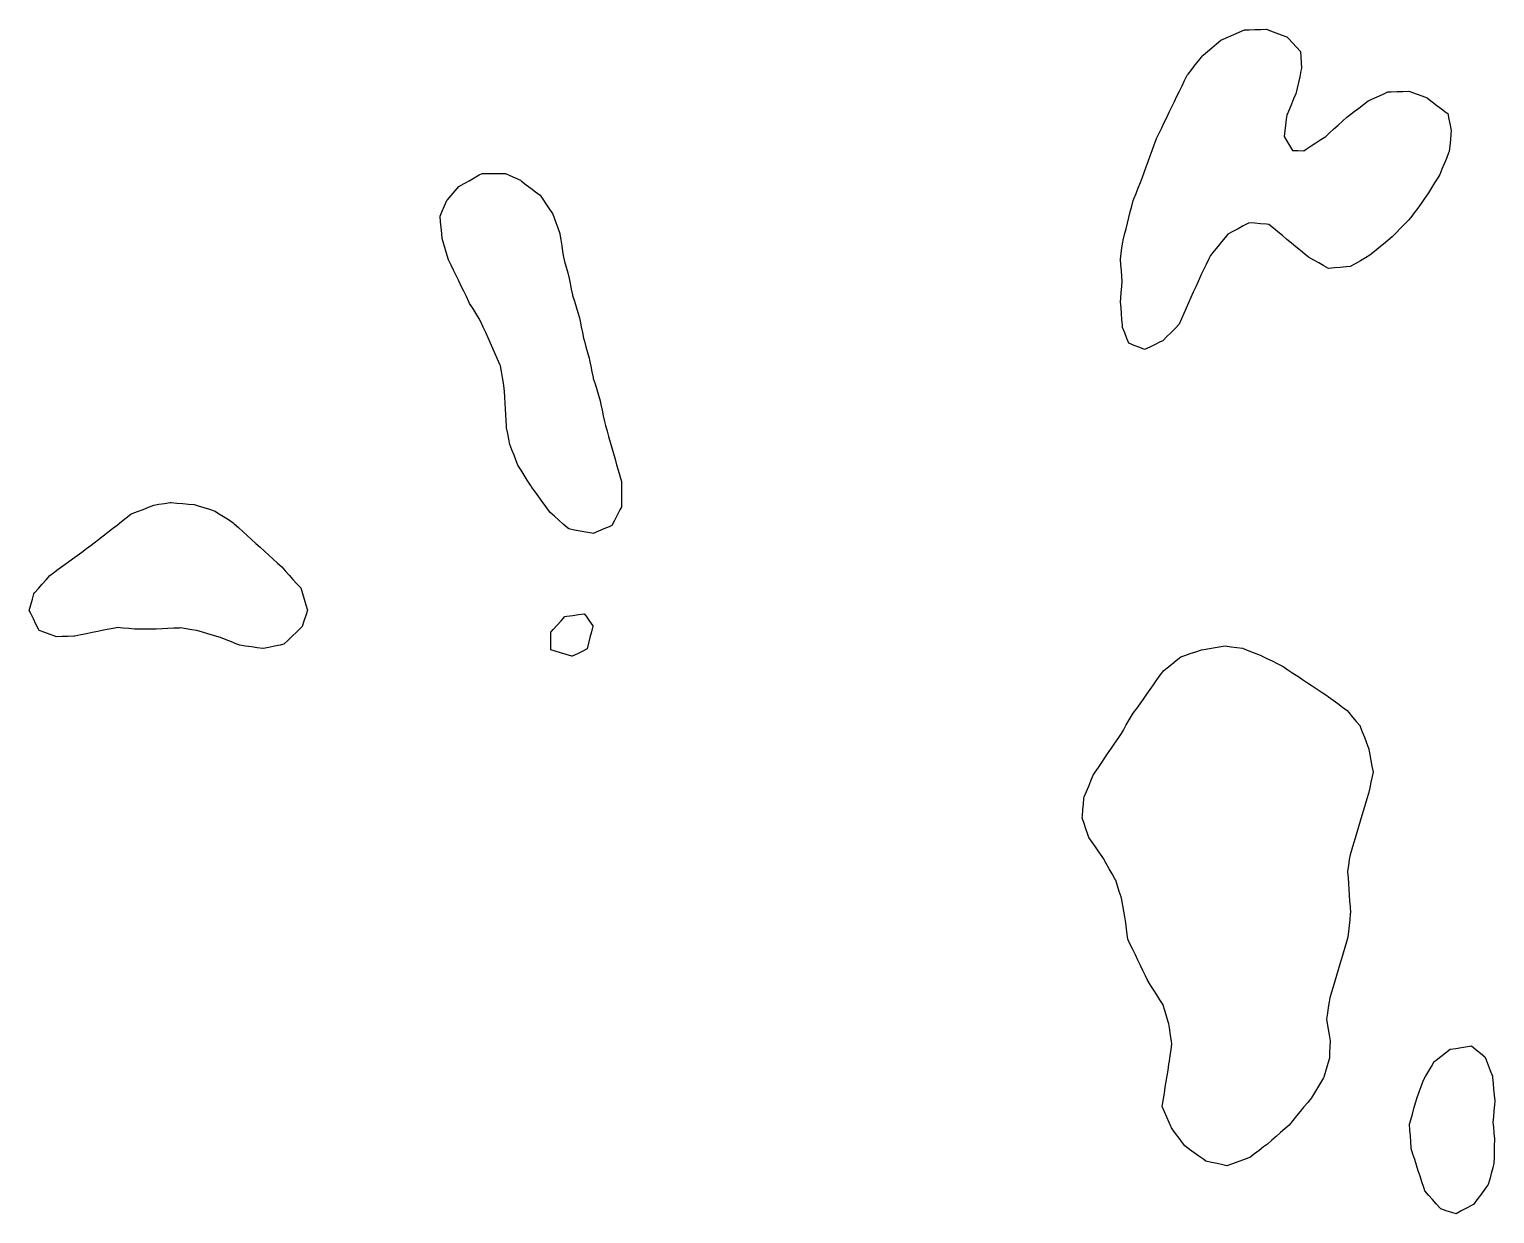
# Model space of a CAD drawing. Header units: millimetres. Extents: x 257 to 2289, y 96 to 1983.
# Drawn here: x 1064.9 to 1316, y 1342.5 to 1545.5 of the extents above; entities that cross this region are included whole.
import ezdxf

# ---------------------------------------------------------------- set-up
doc = ezdxf.new("R2010")
doc.units = ezdxf.units.MM
for name, color, linetype in [('ALL_HOLES', 1, 'Continuous'), ('OUTLINE_ISLAND_01_HOLE_65', 1, 'Continuous'), ('OUTLINE_ISLAND_01_HOLE_70', 1, 'Continuous'), ('OUTLINE_ISLAND_01_HOLE_72', 1, 'Continuous'), ('OUTLINE_ISLAND_01_HOLE_73', 1, 'Continuous'), ('OUTLINE_ISLAND_01_HOLE_80', 1, 'Continuous'), ('OUTLINE_ISLAND_01_HOLE_90', 1, 'Continuous')]:
    doc.layers.add(name, color=color, linetype=linetype)

msp = doc.modelspace()

# ---------------------------------------------------------------- linework, layer by layer
at = {"layer": 'ALL_HOLES'}
for points in [[(1307.9701, 1531.0321), (1308.1662, 1530.0515), (1308.3623, 1529.0709), (1308.5584, 1528.0904), (1308.5023, 1527.519), (1308.4046, 1526.5238), (1308.3069, 1525.5286), (1308.2092, 1524.5334), (1308.1054, 1524.2812), (1307.7246, 1523.3566), (1307.3438, 1522.4319), (1306.963, 1521.5073), (1306.5822, 1520.5826), (1306.2337, 1520.0045), (1305.7174, 1519.148), (1305.2011, 1518.2916), (1304.6848, 1517.4352), (1304.5648, 1517.2682), (1303.9812, 1516.4561), (1303.3976, 1515.6441), (1302.814, 1514.8321), (1302.2304, 1514.02), (1301.6468, 1513.208), (1301.2211, 1512.7707), (1300.5236, 1512.0541), (1299.8261, 1511.3375), (1299.1286, 1510.6209), (1298.4311, 1509.9044), (1297.6997, 1509.2989), (1296.9294, 1508.6611), (1296.1592, 1508.0234), (1295.3889, 1507.3857), (1294.6186, 1506.748), (1293.8494, 1506.3037), (1292.9834, 1505.8036), (1292.1174, 1505.3034), (1291.2515, 1504.8033), (1290.5383, 1504.7447), (1289.5416, 1504.6628), (1288.545, 1504.5808), (1287.5484, 1504.4989), (1286.737, 1504.9522), (1285.8639, 1505.4399), (1284.9909, 1505.9276), (1284.1179, 1506.4153), (1283.495, 1506.9305), (1282.7244, 1507.5678), (1281.9537, 1508.2051), (1281.1831, 1508.8424), (1280.4125, 1509.4796), (1279.6419, 1510.1169), (1278.8712, 1510.7542), (1278.1006, 1511.3915), (1277.33, 1512.0288), (1276.8947, 1512.0651), (1275.8981, 1512.1484), (1274.9016, 1512.2316), (1273.9051, 1512.3148), (1273.7955, 1512.2555), (1272.9163, 1511.7791), (1272.0371, 1511.3027), (1271.1578, 1510.8263), (1270.2786, 1510.35), (1269.8409, 1509.8119), (1269.2098, 1509.0361), (1268.5787, 1508.2604), (1267.9477, 1507.4847), (1267.3166, 1506.7089), (1266.9876, 1506.0439), (1266.5441, 1505.1476), (1266.1006, 1504.2514), (1265.6571, 1503.3551), (1265.5732, 1503.1643), (1265.1706, 1502.2489), (1264.768, 1501.3335), (1264.3654, 1500.4182), (1263.9628, 1499.5028), (1263.5602, 1498.5874), (1263.1576, 1497.6721), (1262.755, 1496.7567), (1262.3524, 1495.8413), (1261.9498, 1494.9259), (1261.2485, 1494.2238), (1260.5418, 1493.5162), (1259.8351, 1492.8087), (1259.1284, 1492.1012), (1258.7029, 1491.8969), (1257.8013, 1491.4643), (1256.8998, 1491.0316), (1255.9982, 1490.5989), (1255.1725, 1490.9335), (1254.2457, 1491.309), (1253.3188, 1491.6845), (1252.9926, 1492.5074), (1252.6241, 1493.437), (1252.2556, 1494.3666), (1252.2226, 1494.7711), (1252.1415, 1495.7678), (1252.0603, 1496.7645), (1251.9792, 1497.7612), (1251.898, 1498.7579), (1251.9482, 1499.3945), (1252.0268, 1500.3914), (1252.1054, 1501.3883), (1252.1841, 1502.3852), (1252.1227, 1503.1214), (1252.0398, 1504.118), (1251.9568, 1505.1146), (1251.8738, 1506.1111), (1252.0029, 1507.0403), (1252.1406, 1508.0308), (1252.2782, 1509.0212), (1252.3548, 1509.3263), (1252.5984, 1510.2962), (1252.8419, 1511.2661), (1253.0855, 1512.236), (1253.329, 1513.2059), (1253.5726, 1514.1758), (1253.8161, 1515.1456), (1254.0596, 1516.1155), (1254.1866, 1516.4318), (1254.559, 1517.3598), (1254.9315, 1518.2879), (1255.304, 1519.2159), (1255.6764, 1520.144), (1255.9633, 1520.9453), (1256.3003, 1521.8868), (1256.6374, 1522.8283), (1256.9744, 1523.7698), (1257.3115, 1524.7112), (1257.6485, 1525.6527), (1257.9856, 1526.5942), (1258.0775, 1526.7843), (1258.513, 1527.6845), (1258.9485, 1528.5847), (1259.3839, 1529.4849), (1259.8194, 1530.3851), (1260.2549, 1531.2853), (1260.6904, 1532.1855), (1261.1258, 1533.0857), (1261.5613, 1533.9859), (1261.9968, 1534.8861), (1262.4323, 1535.7863), (1262.8677, 1536.6865), (1263.3032, 1537.5867), (1263.4629, 1537.7891), (1264.0825, 1538.5741), (1264.702, 1539.359), (1265.3216, 1540.144), (1265.9411, 1540.929), (1266.0378, 1541.0114), (1266.799, 1541.6599), (1267.5602, 1542.3084), (1268.3213, 1542.957), (1269.0825, 1543.6055), (1269.4899, 1543.7835), (1270.4063, 1544.1837), (1271.3227, 1544.5839), (1272.2391, 1544.9842), (1273.1555, 1545.3844), (1273.9229, 1545.4019), (1274.9226, 1545.4247), (1275.9223, 1545.4476), (1276.9221, 1545.4704), (1277.5681, 1545.2277), (1278.5042, 1544.876), (1279.4403, 1544.5243), (1280.3764, 1544.1726), (1280.658, 1543.8723), (1281.342, 1543.1427), (1282.0259, 1542.4131), (1282.7098, 1541.6836), (1282.7712, 1540.7807), (1282.839, 1539.783), (1282.9068, 1538.7853), (1282.8056, 1538.3281), (1282.5897, 1537.3517), (1282.3737, 1536.3753), (1282.1578, 1535.3989), (1281.9418, 1534.4225), (1281.557, 1533.5339), (1281.1596, 1532.6163), (1280.7622, 1531.6987), (1280.3648, 1530.781), (1280.2835, 1530.0611), (1280.1714, 1529.0674), (1280.0593, 1528.0737), (1279.9472, 1527.08), (1280.3387, 1526.4387), (1280.8598, 1525.5852), (1281.3809, 1524.7317), (1282.2839, 1524.7007), (1283.2833, 1524.6665), (1283.7031, 1524.9387), (1284.5421, 1525.4828), (1285.3812, 1526.0269), (1286.2202, 1526.571), (1287.0592, 1527.1152), (1287.7266, 1527.7208), (1288.4671, 1528.3929), (1289.2076, 1529.0649), (1289.9481, 1529.7369), (1290.6887, 1530.409), (1291.1414, 1530.7593), (1291.9322, 1531.3714), (1292.7231, 1531.9834), (1293.5139, 1532.5954), (1294.3048, 1533.2074), (1294.954, 1533.4993), (1295.8661, 1533.9093), (1296.7782, 1534.3193), (1297.6903, 1534.7293), (1298.2845, 1534.7526), (1299.2837, 1534.7919), (1300.283, 1534.8311), (1301.2822, 1534.8703), (1301.6182, 1534.7454), (1302.5556, 1534.3971), (1303.493, 1534.0488), (1304.4304, 1533.7005), (1304.5029, 1533.6458), (1305.3014, 1533.0439), (1306.0999, 1532.4419), (1306.8985, 1531.8399), (1307.697, 1531.238)], [(1142.5212, 1520.7861), (1143.5212, 1520.7861), (1144.5212, 1520.7861), (1145.5212, 1520.7861), (1146.5212, 1520.7861), (1147.2462, 1520.4461), (1148.1515, 1520.0214), (1149.0569, 1519.5967), (1149.2494, 1519.4514), (1150.0475, 1518.8489), (1150.8457, 1518.2465), (1151.6438, 1517.644), (1152.442, 1517.0416), (1152.8902, 1516.3755), (1153.4486, 1515.5459), (1154.0069, 1514.7163), (1154.5653, 1513.8867), (1154.7785, 1513.3149), (1155.128, 1512.3779), (1155.4774, 1511.441), (1155.8268, 1510.504), (1155.8475, 1510.3635), (1155.9927, 1509.3741), (1156.1379, 1508.3847), (1156.2831, 1507.3953), (1156.4283, 1506.4059), (1156.6325, 1505.6692), (1156.8995, 1504.7056), (1157.1666, 1503.7419), (1157.4336, 1502.7782), (1157.5976, 1501.9316), (1157.7876, 1500.9498), (1157.9777, 1499.968), (1158.0171, 1499.8395), (1158.3099, 1498.8833), (1158.6027, 1497.9272), (1158.8955, 1496.971), (1159.1883, 1496.0148), (1159.2989, 1495.4693), (1159.4978, 1494.4893), (1159.6966, 1493.5093), (1159.8954, 1492.5292), (1160.0351, 1492.0234), (1160.3011, 1491.0595), (1160.5672, 1490.0956), (1160.8333, 1489.1316), (1160.9094, 1488.7569), (1161.1081, 1487.7768), (1161.3069, 1486.7968), (1161.5057, 1485.8168), (1161.5576, 1485.649), (1161.8528, 1484.6935), (1162.1481, 1483.7381), (1162.4433, 1482.7827), (1162.7385, 1481.8273), (1162.8643, 1481.2017), (1163.0614, 1480.2213), (1163.2585, 1479.2409), (1163.4556, 1478.2605), (1163.643, 1477.5991), (1163.9156, 1476.637), (1164.1882, 1475.6749), (1164.4608, 1474.7128), (1164.7334, 1473.7506), (1165.006, 1472.7885), (1165.2786, 1471.8264), (1165.5512, 1470.8643), (1165.8238, 1469.9021), (1166.0964, 1468.94), (1166.3691, 1467.9779), (1166.3693, 1467.6075), (1166.3701, 1466.6075), (1166.3709, 1465.6075), (1166.3717, 1464.6075), (1166.3724, 1463.6075), (1166.1157, 1463.1036), (1165.6618, 1462.2126), (1165.2078, 1461.3216), (1164.7539, 1460.4306), (1164.2956, 1460.2408), (1163.3716, 1459.8582), (1162.4477, 1459.4757), (1161.5238, 1459.0931), (1161.2789, 1459.1375), (1160.295, 1459.3162), (1159.3111, 1459.4948), (1158.3272, 1459.6735), (1157.3433, 1459.8521), (1157.1373, 1460.0352), (1156.3899, 1460.6996), (1155.6424, 1461.3639), (1154.895, 1462.0282), (1154.1476, 1462.6926), (1153.9849, 1462.9167), (1153.3976, 1463.726), (1152.8102, 1464.5354), (1152.2229, 1465.3447), (1151.6356, 1466.1541), (1151.0482, 1466.9634), (1150.7844, 1467.3822), (1150.2512, 1468.2283), (1149.7181, 1469.0743), (1149.185, 1469.9203), (1148.6519, 1470.7664), (1148.3457, 1471.5515), (1147.9824, 1472.4831), (1147.6191, 1473.4148), (1147.2557, 1474.3464), (1147.0809, 1475.2432), (1146.8896, 1476.2247), (1146.6982, 1477.2062), (1146.6836, 1477.4438), (1146.6219, 1478.4419), (1146.5603, 1479.44), (1146.4987, 1480.4381), (1146.4371, 1481.4362), (1146.3755, 1482.4343), (1146.3138, 1483.4324), (1146.2522, 1484.4305), (1146.1808, 1484.845), (1146.011, 1485.8305), (1145.8411, 1486.816), (1145.6713, 1487.8014), (1145.5674, 1488.0336), (1145.1589, 1488.9464), (1144.7504, 1489.8592), (1144.3419, 1490.7719), (1143.9334, 1491.6847), (1143.5249, 1492.5974), (1143.1164, 1493.5102), (1142.7079, 1494.423), (1142.2994, 1495.3357), (1141.9254, 1495.9515), (1141.4062, 1496.8062), (1140.887, 1497.6609), (1140.3678, 1498.5155), (1140.2388, 1498.7807), (1139.8013, 1499.6799), (1139.3638, 1500.5791), (1138.9263, 1501.4783), (1138.4888, 1502.3775), (1138.0513, 1503.2768), (1137.6138, 1504.176), (1137.1763, 1505.0752), (1136.7388, 1505.9744), (1136.5173, 1506.7217), (1136.2332, 1507.6804), (1135.949, 1508.6392), (1135.6648, 1509.598), (1135.5826, 1510.4876), (1135.4907, 1511.4834), (1135.3987, 1512.4792), (1135.3067, 1513.4749), (1135.6709, 1514.3101), (1136.0707, 1515.2267), (1136.4704, 1516.1434), (1136.568, 1516.2569), (1137.2199, 1517.0152), (1137.8717, 1517.7736), (1138.5236, 1518.5319), (1138.5417, 1518.5422), (1139.4128, 1519.0333), (1140.2839, 1519.5245), (1141.1549, 1520.0157), (1142.026, 1520.5069)], [(1064.9198, 1445.8722), (1065.1829, 1446.837), (1065.446, 1447.8017), (1065.7092, 1448.7665), (1065.821, 1448.8943), (1066.4796, 1449.6468), (1067.1381, 1450.3993), (1067.7967, 1451.1518), (1068.4553, 1451.9043), (1069.067, 1452.3509), (1069.8746, 1452.9405), (1070.6823, 1453.5302), (1071.49, 1454.1198), (1072.2976, 1454.7095), (1073.1053, 1455.2991), (1073.9129, 1455.8888), (1074.7206, 1456.4784), (1075.5283, 1457.0681), (1076.0138, 1457.4485), (1076.8011, 1458.0652), (1077.5883, 1458.6818), (1078.3755, 1459.2985), (1079.1627, 1459.9152), (1079.9499, 1460.5319), (1080.7371, 1461.1486), (1081.5243, 1461.7652), (1082.3116, 1462.3819), (1082.5553, 1462.4787), (1083.4847, 1462.8476), (1084.4141, 1463.2166), (1085.3436, 1463.5855), (1086.273, 1463.9545), (1087.1055, 1464.0819), (1088.094, 1464.2331), (1089.0825, 1464.3843), (1089.2074, 1464.3738), (1090.2038, 1464.2895), (1091.2003, 1464.2052), (1092.1967, 1464.1209), (1093.1932, 1464.0366), (1093.8777, 1463.8209), (1094.8315, 1463.5205), (1095.7853, 1463.2201), (1096.7391, 1462.9196), (1097.3488, 1462.5281), (1098.1902, 1461.9876), (1099.0316, 1461.4472), (1099.873, 1460.9068), (1100.0357, 1460.7584), (1100.7746, 1460.0846), (1101.5135, 1459.4108), (1102.2525, 1458.737), (1102.9914, 1458.0632), (1103.7303, 1457.3894), (1104.4692, 1456.7156), (1105.2081, 1456.0418), (1105.947, 1455.368), (1106.6859, 1454.6942), (1107.4248, 1454.0204), (1108.1637, 1453.3466), (1108.7528, 1452.6987), (1109.4255, 1451.9588), (1110.0983, 1451.2189), (1110.771, 1450.479), (1111.4437, 1449.7391), (1111.7339, 1448.7874), (1112.0256, 1447.8308), (1112.3173, 1446.8743), (1112.6089, 1445.9178), (1112.3014, 1445.0165), (1111.9784, 1444.0701), (1111.6555, 1443.1237), (1111.401, 1442.8768), (1110.6833, 1442.1805), (1109.9655, 1441.4842), (1109.2478, 1440.7878), (1108.5301, 1440.0915), (1107.9256, 1439.9648), (1106.9469, 1439.7595), (1105.9682, 1439.5543), (1104.9894, 1439.3491), (1104.9432, 1439.3558), (1103.9534, 1439.4987), (1102.9637, 1439.6417), (1101.974, 1439.7846), (1100.9843, 1439.9275), (1100.4821, 1440.1265), (1099.5524, 1440.4947), (1098.6227, 1440.863), (1097.6929, 1441.2312), (1097.4474, 1441.3058), (1096.4906, 1441.5965), (1095.5337, 1441.8872), (1094.5769, 1442.1779), (1093.6201, 1442.4686), (1092.7816, 1442.5937), (1091.7926, 1442.7413), (1090.8035, 1442.8889), (1090.6696, 1442.8825), (1089.6708, 1442.8351), (1088.6719, 1442.7877), (1087.673, 1442.7403), (1086.6741, 1442.6929), (1085.9288, 1442.6905), (1084.9288, 1442.6873), (1083.9288, 1442.6841), (1082.9288, 1442.6809), (1081.9696, 1442.7713), (1080.974, 1442.8651), (1079.9784, 1442.9589), (1079.602, 1442.8826), (1078.6219, 1442.684), (1077.6419, 1442.4854), (1076.6618, 1442.2868), (1075.6817, 1442.0882), (1074.7016, 1441.8896), (1073.7215, 1441.691), (1072.7415, 1441.4924), (1072.5242, 1441.4842), (1071.5249, 1441.4466), (1070.5256, 1441.4089), (1069.5263, 1441.3713), (1069.4434, 1441.4014), (1068.5037, 1441.7434), (1067.564, 1442.0853), (1066.6243, 1442.4273), (1066.5096, 1442.6591), (1066.0661, 1443.5554), (1065.6227, 1444.4517), (1065.1792, 1445.3479)], [(1154.279, 1439.1534), (1154.279, 1440.1534), (1154.279, 1441.1534), (1154.279, 1442.1534), (1154.7045, 1442.6324), (1155.3685, 1443.3801), (1156.0326, 1444.1277), (1156.6967, 1444.8754), (1157.0347, 1444.9192), (1158.0264, 1445.0479), (1159.0181, 1445.1767), (1160.0098, 1445.3054), (1160.3074, 1444.8889), (1160.8888, 1444.0753), (1161.4703, 1443.2618), (1161.4519, 1443.1845), (1161.2207, 1442.2116), (1160.9895, 1441.2387), (1160.7582, 1440.2658), (1160.527, 1439.2929), (1159.7567, 1438.918), (1158.8575, 1438.4804), (1157.9584, 1438.0427), (1157.8782, 1438.0669), (1156.9209, 1438.3559), (1155.9636, 1438.6449), (1155.0062, 1438.9339)], [(1269.8412, 1439.8253), (1270.8312, 1439.6839), (1271.8211, 1439.5425), (1272.8111, 1439.4011), (1273.2181, 1439.2425), (1274.1499, 1438.8795), (1275.0817, 1438.5165), (1276.0135, 1438.1535), (1276.0609, 1438.13), (1276.9564, 1437.685), (1277.8519, 1437.2399), (1278.7474, 1436.7949), (1279.6429, 1436.3499), (1279.7501, 1436.2787), (1280.5831, 1435.7254), (1281.4161, 1435.1722), (1282.2491, 1434.6189), (1283.0821, 1434.0657), (1283.9151, 1433.5124), (1284.7481, 1432.9592), (1285.5811, 1432.4059), (1286.4142, 1431.8526), (1287.2472, 1431.2994), (1287.5044, 1431.1096), (1288.3092, 1430.516), (1289.114, 1429.9224), (1289.9187, 1429.3288), (1290.7235, 1428.7352), (1291.0062, 1428.3966), (1291.6471, 1427.629), (1292.288, 1426.8614), (1292.9289, 1426.0938), (1292.9543, 1426.0282), (1293.3153, 1425.0956), (1293.6763, 1424.1631), (1294.0373, 1423.2305), (1294.3982, 1422.2979), (1294.4281, 1422.1384), (1294.612, 1421.1554), (1294.796, 1420.1725), (1294.9799, 1419.1895), (1295.1638, 1418.2066), (1295.0012, 1417.4448), (1294.7925, 1416.4668), (1294.5838, 1415.4888), (1294.375, 1414.5109), (1294.101, 1413.6011), (1293.8126, 1412.6436), (1293.5243, 1411.6861), (1293.2359, 1410.7285), (1292.9475, 1409.771), (1292.6591, 1408.8135), (1292.3707, 1407.856), (1292.0823, 1406.8985), (1291.794, 1405.941), (1291.5056, 1404.9834), (1291.2172, 1404.0259), (1291.0922, 1403.1876), (1290.9447, 1402.1985), (1290.7972, 1401.2095), (1290.8063, 1401.076), (1290.875, 1400.0783), (1290.9436, 1399.0807), (1291.0122, 1398.083), (1291.0808, 1397.0854), (1291.1494, 1396.0878), (1291.218, 1395.0901), (1291.2866, 1394.0925), (1291.2655, 1393.8899), (1291.1621, 1392.8952), (1291.0587, 1391.9006), (1290.9553, 1390.906), (1290.8519, 1389.9113), (1290.6059, 1389.0887), (1290.3195, 1388.1306), (1290.033, 1387.1725), (1289.7465, 1386.2145), (1289.4601, 1385.2564), (1289.1736, 1384.2983), (1288.8871, 1383.3402), (1288.6007, 1382.3821), (1288.3142, 1381.424), (1288.0278, 1380.4659), (1287.7413, 1379.5078), (1287.6386, 1378.8489), (1287.4847, 1377.8608), (1287.3308, 1376.8727), (1287.1768, 1375.8846), (1287.3064, 1375.1215), (1287.4739, 1374.1357), (1287.6414, 1373.1498), (1287.8088, 1372.1639), (1287.7644, 1371.1951), (1287.7187, 1370.1962), (1287.6729, 1369.1972), (1287.5583, 1368.8048), (1287.2779, 1367.8449), (1286.9976, 1366.885), (1286.7172, 1365.9251), (1286.6564, 1365.8228), (1286.1456, 1364.9631), (1285.6348, 1364.1035), (1285.1239, 1363.2438), (1284.6131, 1362.3841), (1284.5928, 1362.3593), (1283.9583, 1361.5864), (1283.3239, 1360.8134), (1282.6895, 1360.0404), (1282.055, 1359.2674), (1281.4206, 1358.4945), (1280.7862, 1357.7215), (1280.0644, 1357.0921), (1279.3107, 1356.4349), (1278.557, 1355.7777), (1277.8033, 1355.1205), (1277.0495, 1354.4633), (1276.4176, 1353.9789), (1275.6239, 1353.3705), (1274.8302, 1352.7622), (1274.0366, 1352.1538), (1273.8877, 1352.0999), (1272.9474, 1351.7593), (1272.0072, 1351.4187), (1271.067, 1351.0782), (1270.1268, 1350.7376), (1269.4465, 1350.8859), (1268.4694, 1351.0988), (1267.4924, 1351.3118), (1266.5153, 1351.5247), (1266.15, 1351.7877), (1265.3383, 1352.3719), (1264.5267, 1352.956), (1263.7151, 1353.5402), (1262.9035, 1354.1244), (1262.5175, 1354.6462), (1261.9228, 1355.4502), (1261.3282, 1356.2542), (1260.7335, 1357.0582), (1260.6466, 1357.2556), (1260.2437, 1358.1708), (1259.8408, 1359.086), (1259.4379, 1360.0013), (1259.0351, 1360.9165), (1259.0834, 1361.2184), (1259.2416, 1362.2058), (1259.3998, 1363.1932), (1259.558, 1364.1807), (1259.7162, 1365.1681), (1259.8744, 1366.1555), (1260.0326, 1367.1429), (1260.1908, 1368.1303), (1260.265, 1368.6424), (1260.4084, 1369.6321), (1260.5518, 1370.6217), (1260.6952, 1371.6114), (1260.6265, 1372.0782), (1260.4809, 1373.0676), (1260.3353, 1374.0569), (1260.1896, 1375.0463), (1260.079, 1375.4081), (1259.7867, 1376.3644), (1259.4944, 1377.3207), (1259.202, 1378.277), (1259.1771, 1378.3165), (1258.6439, 1379.1624), (1258.1106, 1380.0084), (1257.5774, 1380.8543), (1257.0441, 1381.7003), (1256.5109, 1382.5462), (1256.1651, 1383.2668), (1255.7325, 1384.1684), (1255.2999, 1385.07), (1254.8673, 1385.9716), (1254.4347, 1386.8732), (1254.0021, 1387.7748), (1253.5695, 1388.6764), (1253.1369, 1389.5779), (1253.047, 1390.359), (1252.9326, 1391.3524), (1252.8182, 1392.3459), (1252.811, 1392.3868), (1252.6391, 1393.3719), (1252.4673, 1394.3571), (1252.2954, 1395.3422), (1252.1235, 1396.3273), (1251.9755, 1396.799), (1251.6762, 1397.7532), (1251.377, 1398.7073), (1251.0777, 1399.6615), (1250.9414, 1399.9009), (1250.4469, 1400.7701), (1249.9523, 1401.6392), (1249.4577, 1402.5083), (1248.9632, 1403.3775), (1248.7222, 1403.7237), (1248.1508, 1404.5444), (1247.5795, 1405.3651), (1247.0081, 1406.1858), (1246.4368, 1407.0065), (1246.2775, 1407.4926), (1245.9662, 1408.4429), (1245.6549, 1409.3932), (1245.3436, 1410.3435), (1245.372, 1410.7204), (1245.4471, 1411.7175), (1245.5222, 1412.7147), (1245.5973, 1413.7119), (1245.6905, 1413.9413), (1246.0666, 1414.8679), (1246.4426, 1415.7945), (1246.8187, 1416.7211), (1247.1948, 1417.6477), (1247.5488, 1418.1703), (1248.1096, 1418.9983), (1248.6704, 1419.8262), (1249.2312, 1420.6542), (1249.792, 1421.4821), (1250.3528, 1422.3101), (1250.9136, 1423.1381), (1251.4744, 1423.966), (1252.0352, 1424.794), (1252.3846, 1425.3981), (1252.8853, 1426.2637), (1253.386, 1427.1293), (1253.8867, 1427.9949), (1254.0801, 1428.2672), (1254.6593, 1429.0824), (1255.2384, 1429.8976), (1255.8175, 1430.7129), (1256.3967, 1431.5281), (1256.9758, 1432.3433), (1257.555, 1433.1585), (1258.1341, 1433.9738), (1258.7133, 1434.789), (1259.2924, 1435.6042), (1259.8901, 1436.0851), (1260.6691, 1436.7121), (1261.4482, 1437.339), (1262.2273, 1437.9659), (1262.9044, 1438.1905), (1263.8535, 1438.5053), (1264.8027, 1438.8202), (1265.7518, 1439.135), (1266.1539, 1439.2029), (1267.14, 1439.3693), (1268.126, 1439.5358), (1269.1121, 1439.7022)], [(1312.0013, 1371.2943), (1312.7774, 1370.6636), (1313.5536, 1370.033), (1314.3297, 1369.4024), (1314.5226, 1368.9011), (1314.8819, 1367.9679), (1315.2412, 1367.0347), (1315.6004, 1366.1014), (1315.6255, 1365.8378), (1315.72, 1364.8423), (1315.8146, 1363.8468), (1315.9092, 1362.8513), (1316.0037, 1361.8557), (1315.9482, 1361.1631), (1315.8683, 1360.1663), (1315.7884, 1359.1695), (1315.7086, 1358.1727), (1315.7834, 1357.3243), (1315.8712, 1356.3282), (1315.959, 1355.3321), (1315.9555, 1355.17), (1315.9338, 1354.1703), (1315.9122, 1353.1705), (1315.8906, 1352.1708), (1315.8689, 1351.171), (1315.662, 1350.3993), (1315.4029, 1349.4334), (1315.1439, 1348.4675), (1314.8849, 1347.5017), (1314.7408, 1347.3057), (1314.1485, 1346.5), (1313.5561, 1345.6943), (1312.9638, 1344.8886), (1312.3715, 1344.0829), (1312.0387, 1343.9096), (1311.1517, 1343.4479), (1310.2647, 1342.9861), (1309.3778, 1342.5243), (1308.672, 1342.7418), (1307.7164, 1343.0364), (1306.7607, 1343.3309), (1306.6582, 1343.4489), (1306.0022, 1344.2036), (1305.3462, 1344.9584), (1304.6902, 1345.7131), (1304.0342, 1346.4679), (1303.8488, 1347.0371), (1303.5391, 1347.988), (1303.2295, 1348.9388), (1302.9199, 1349.8897), (1302.6102, 1350.8406), (1302.3006, 1351.7914), (1301.9909, 1352.7423), (1301.6813, 1353.6931), (1301.672, 1353.847), (1301.6116, 1354.8452), (1301.5513, 1355.8433), (1301.4909, 1356.8415), (1301.4306, 1357.8397), (1301.6418, 1358.6264), (1301.9011, 1359.5922), (1302.1604, 1360.558), (1302.4197, 1361.5238), (1302.7381, 1362.441), (1303.0661, 1363.3857), (1303.3942, 1364.3303), (1303.7222, 1365.275), (1304.1505, 1366.0109), (1304.6535, 1366.8752), (1305.1565, 1367.7395), (1305.6595, 1368.6037), (1305.9869, 1368.8564), (1306.7786, 1369.4674), (1307.5702, 1370.0783), (1308.3619, 1370.6893), (1308.3716, 1370.6909), (1309.358, 1370.8549), (1310.3445, 1371.0188), (1311.331, 1371.1828)]]:
    msp.add_lwpolyline(points, close=True, dxfattribs=at)
at = {"layer": 'OUTLINE_ISLAND_01_HOLE_65'}
msp.add_lwpolyline([(1312.0013, 1371.2943), (1312.7774, 1370.6636), (1313.5536, 1370.033), (1314.3297, 1369.4024), (1314.5226, 1368.9011), (1314.8819, 1367.9679), (1315.2412, 1367.0347), (1315.6004, 1366.1014), (1315.6255, 1365.8378), (1315.72, 1364.8423), (1315.8146, 1363.8468), (1315.9092, 1362.8513), (1316.0037, 1361.8557), (1315.9482, 1361.1631), (1315.8683, 1360.1663), (1315.7884, 1359.1695), (1315.7086, 1358.1727), (1315.7834, 1357.3243), (1315.8712, 1356.3282), (1315.959, 1355.3321), (1315.9555, 1355.17), (1315.9338, 1354.1703), (1315.9122, 1353.1705), (1315.8906, 1352.1708), (1315.8689, 1351.171), (1315.662, 1350.3993), (1315.4029, 1349.4334), (1315.1439, 1348.4675), (1314.8849, 1347.5017), (1314.7408, 1347.3057), (1314.1485, 1346.5), (1313.5561, 1345.6943), (1312.9638, 1344.8886), (1312.3715, 1344.0829), (1312.0387, 1343.9096), (1311.1517, 1343.4479), (1310.2647, 1342.9861), (1309.3778, 1342.5243), (1308.672, 1342.7418), (1307.7164, 1343.0364), (1306.7607, 1343.3309), (1306.6582, 1343.4489), (1306.0022, 1344.2036), (1305.3462, 1344.9584), (1304.6902, 1345.7131), (1304.0342, 1346.4679), (1303.8488, 1347.0371), (1303.5391, 1347.988), (1303.2295, 1348.9388), (1302.9199, 1349.8897), (1302.6102, 1350.8406), (1302.3006, 1351.7914), (1301.9909, 1352.7423), (1301.6813, 1353.6931), (1301.672, 1353.847), (1301.6116, 1354.8452), (1301.5513, 1355.8433), (1301.4909, 1356.8415), (1301.4306, 1357.8397), (1301.6418, 1358.6264), (1301.9011, 1359.5922), (1302.1604, 1360.558), (1302.4197, 1361.5238), (1302.7381, 1362.441), (1303.0661, 1363.3857), (1303.3942, 1364.3303), (1303.7222, 1365.275), (1304.1505, 1366.0109), (1304.6535, 1366.8752), (1305.1565, 1367.7395), (1305.6595, 1368.6037), (1305.9869, 1368.8564), (1306.7786, 1369.4674), (1307.5702, 1370.0783), (1308.3619, 1370.6893), (1308.3716, 1370.6909), (1309.358, 1370.8549), (1310.3445, 1371.0188), (1311.331, 1371.1828)], close=True, dxfattribs=at)
at = {"layer": 'OUTLINE_ISLAND_01_HOLE_70'}
msp.add_lwpolyline([(1269.8412, 1439.8253), (1270.8312, 1439.6839), (1271.8211, 1439.5425), (1272.8111, 1439.4011), (1273.2181, 1439.2425), (1274.1499, 1438.8795), (1275.0817, 1438.5165), (1276.0135, 1438.1535), (1276.0609, 1438.13), (1276.9564, 1437.685), (1277.8519, 1437.2399), (1278.7474, 1436.7949), (1279.6429, 1436.3499), (1279.7501, 1436.2787), (1280.5831, 1435.7254), (1281.4161, 1435.1722), (1282.2491, 1434.6189), (1283.0821, 1434.0657), (1283.9151, 1433.5124), (1284.7481, 1432.9592), (1285.5811, 1432.4059), (1286.4142, 1431.8526), (1287.2472, 1431.2994), (1287.5044, 1431.1096), (1288.3092, 1430.516), (1289.114, 1429.9224), (1289.9187, 1429.3288), (1290.7235, 1428.7352), (1291.0062, 1428.3966), (1291.6471, 1427.629), (1292.288, 1426.8614), (1292.9289, 1426.0938), (1292.9543, 1426.0282), (1293.3153, 1425.0956), (1293.6763, 1424.1631), (1294.0373, 1423.2305), (1294.3982, 1422.2979), (1294.4281, 1422.1384), (1294.612, 1421.1554), (1294.796, 1420.1725), (1294.9799, 1419.1895), (1295.1638, 1418.2066), (1295.0012, 1417.4448), (1294.7925, 1416.4668), (1294.5838, 1415.4888), (1294.375, 1414.5109), (1294.101, 1413.6011), (1293.8126, 1412.6436), (1293.5243, 1411.6861), (1293.2359, 1410.7285), (1292.9475, 1409.771), (1292.6591, 1408.8135), (1292.3707, 1407.856), (1292.0823, 1406.8985), (1291.794, 1405.941), (1291.5056, 1404.9834), (1291.2172, 1404.0259), (1291.0922, 1403.1876), (1290.9447, 1402.1985), (1290.7972, 1401.2095), (1290.8063, 1401.076), (1290.875, 1400.0783), (1290.9436, 1399.0807), (1291.0122, 1398.083), (1291.0808, 1397.0854), (1291.1494, 1396.0878), (1291.218, 1395.0901), (1291.2866, 1394.0925), (1291.2655, 1393.8899), (1291.1621, 1392.8952), (1291.0587, 1391.9006), (1290.9553, 1390.906), (1290.8519, 1389.9113), (1290.6059, 1389.0887), (1290.3195, 1388.1306), (1290.033, 1387.1725), (1289.7465, 1386.2145), (1289.4601, 1385.2564), (1289.1736, 1384.2983), (1288.8871, 1383.3402), (1288.6007, 1382.3821), (1288.3142, 1381.424), (1288.0278, 1380.4659), (1287.7413, 1379.5078), (1287.6386, 1378.8489), (1287.4847, 1377.8608), (1287.3308, 1376.8727), (1287.1768, 1375.8846), (1287.3064, 1375.1215), (1287.4739, 1374.1357), (1287.6414, 1373.1498), (1287.8088, 1372.1639), (1287.7644, 1371.1951), (1287.7187, 1370.1962), (1287.6729, 1369.1972), (1287.5583, 1368.8048), (1287.2779, 1367.8449), (1286.9976, 1366.885), (1286.7172, 1365.9251), (1286.6564, 1365.8228), (1286.1456, 1364.9631), (1285.6348, 1364.1035), (1285.1239, 1363.2438), (1284.6131, 1362.3841), (1284.5928, 1362.3593), (1283.9583, 1361.5864), (1283.3239, 1360.8134), (1282.6895, 1360.0404), (1282.055, 1359.2674), (1281.4206, 1358.4945), (1280.7862, 1357.7215), (1280.0644, 1357.0921), (1279.3107, 1356.4349), (1278.557, 1355.7777), (1277.8033, 1355.1205), (1277.0495, 1354.4633), (1276.4176, 1353.9789), (1275.6239, 1353.3705), (1274.8302, 1352.7622), (1274.0366, 1352.1538), (1273.8877, 1352.0999), (1272.9474, 1351.7593), (1272.0072, 1351.4187), (1271.067, 1351.0782), (1270.1268, 1350.7376), (1269.4465, 1350.8859), (1268.4694, 1351.0988), (1267.4924, 1351.3118), (1266.5153, 1351.5247), (1266.15, 1351.7877), (1265.3383, 1352.3719), (1264.5267, 1352.956), (1263.7151, 1353.5402), (1262.9035, 1354.1244), (1262.5175, 1354.6462), (1261.9228, 1355.4502), (1261.3282, 1356.2542), (1260.7335, 1357.0582), (1260.6466, 1357.2556), (1260.2437, 1358.1708), (1259.8408, 1359.086), (1259.4379, 1360.0013), (1259.0351, 1360.9165), (1259.0834, 1361.2184), (1259.2416, 1362.2058), (1259.3998, 1363.1932), (1259.558, 1364.1807), (1259.7162, 1365.1681), (1259.8744, 1366.1555), (1260.0326, 1367.1429), (1260.1908, 1368.1303), (1260.265, 1368.6424), (1260.4084, 1369.6321), (1260.5518, 1370.6217), (1260.6952, 1371.6114), (1260.6265, 1372.0782), (1260.4809, 1373.0676), (1260.3353, 1374.0569), (1260.1896, 1375.0463), (1260.079, 1375.4081), (1259.7867, 1376.3644), (1259.4944, 1377.3207), (1259.202, 1378.277), (1259.1771, 1378.3165), (1258.6439, 1379.1624), (1258.1106, 1380.0084), (1257.5774, 1380.8543), (1257.0441, 1381.7003), (1256.5109, 1382.5462), (1256.1651, 1383.2668), (1255.7325, 1384.1684), (1255.2999, 1385.07), (1254.8673, 1385.9716), (1254.4347, 1386.8732), (1254.0021, 1387.7748), (1253.5695, 1388.6764), (1253.1369, 1389.5779), (1253.047, 1390.359), (1252.9326, 1391.3524), (1252.8182, 1392.3459), (1252.811, 1392.3868), (1252.6391, 1393.3719), (1252.4673, 1394.3571), (1252.2954, 1395.3422), (1252.1235, 1396.3273), (1251.9755, 1396.799), (1251.6762, 1397.7532), (1251.377, 1398.7073), (1251.0777, 1399.6615), (1250.9414, 1399.9009), (1250.4469, 1400.7701), (1249.9523, 1401.6392), (1249.4577, 1402.5083), (1248.9632, 1403.3775), (1248.7222, 1403.7237), (1248.1508, 1404.5444), (1247.5795, 1405.3651), (1247.0081, 1406.1858), (1246.4368, 1407.0065), (1246.2775, 1407.4926), (1245.9662, 1408.4429), (1245.6549, 1409.3932), (1245.3436, 1410.3435), (1245.372, 1410.7204), (1245.4471, 1411.7175), (1245.5222, 1412.7147), (1245.5973, 1413.7119), (1245.6905, 1413.9413), (1246.0666, 1414.8679), (1246.4426, 1415.7945), (1246.8187, 1416.7211), (1247.1948, 1417.6477), (1247.5488, 1418.1703), (1248.1096, 1418.9983), (1248.6704, 1419.8262), (1249.2312, 1420.6542), (1249.792, 1421.4821), (1250.3528, 1422.3101), (1250.9136, 1423.1381), (1251.4744, 1423.966), (1252.0352, 1424.794), (1252.3846, 1425.3981), (1252.8853, 1426.2637), (1253.386, 1427.1293), (1253.8867, 1427.9949), (1254.0801, 1428.2672), (1254.6593, 1429.0824), (1255.2384, 1429.8976), (1255.8175, 1430.7129), (1256.3967, 1431.5281), (1256.9758, 1432.3433), (1257.555, 1433.1585), (1258.1341, 1433.9738), (1258.7133, 1434.789), (1259.2924, 1435.6042), (1259.8901, 1436.0851), (1260.6691, 1436.7121), (1261.4482, 1437.339), (1262.2273, 1437.9659), (1262.9044, 1438.1905), (1263.8535, 1438.5053), (1264.8027, 1438.8202), (1265.7518, 1439.135), (1266.1539, 1439.2029), (1267.14, 1439.3693), (1268.126, 1439.5358), (1269.1121, 1439.7022)], close=True, dxfattribs=at)
at = {"layer": 'OUTLINE_ISLAND_01_HOLE_72'}
msp.add_lwpolyline([(1154.279, 1439.1534), (1154.279, 1440.1534), (1154.279, 1441.1534), (1154.279, 1442.1534), (1154.7045, 1442.6324), (1155.3685, 1443.3801), (1156.0326, 1444.1277), (1156.6967, 1444.8754), (1157.0347, 1444.9192), (1158.0264, 1445.0479), (1159.0181, 1445.1767), (1160.0098, 1445.3054), (1160.3074, 1444.8889), (1160.8888, 1444.0753), (1161.4703, 1443.2618), (1161.4519, 1443.1845), (1161.2207, 1442.2116), (1160.9895, 1441.2387), (1160.7582, 1440.2658), (1160.527, 1439.2929), (1159.7567, 1438.918), (1158.8575, 1438.4804), (1157.9584, 1438.0427), (1157.8782, 1438.0669), (1156.9209, 1438.3559), (1155.9636, 1438.6449), (1155.0062, 1438.9339)], close=True, dxfattribs=at)
at = {"layer": 'OUTLINE_ISLAND_01_HOLE_73'}
msp.add_lwpolyline([(1064.9198, 1445.8722), (1065.1829, 1446.837), (1065.446, 1447.8017), (1065.7092, 1448.7665), (1065.821, 1448.8943), (1066.4796, 1449.6468), (1067.1381, 1450.3993), (1067.7967, 1451.1518), (1068.4553, 1451.9043), (1069.067, 1452.3509), (1069.8746, 1452.9405), (1070.6823, 1453.5302), (1071.49, 1454.1198), (1072.2976, 1454.7095), (1073.1053, 1455.2991), (1073.9129, 1455.8888), (1074.7206, 1456.4784), (1075.5283, 1457.0681), (1076.0138, 1457.4485), (1076.8011, 1458.0652), (1077.5883, 1458.6818), (1078.3755, 1459.2985), (1079.1627, 1459.9152), (1079.9499, 1460.5319), (1080.7371, 1461.1486), (1081.5243, 1461.7652), (1082.3116, 1462.3819), (1082.5553, 1462.4787), (1083.4847, 1462.8476), (1084.4141, 1463.2166), (1085.3436, 1463.5855), (1086.273, 1463.9545), (1087.1055, 1464.0819), (1088.094, 1464.2331), (1089.0825, 1464.3843), (1089.2074, 1464.3738), (1090.2038, 1464.2895), (1091.2003, 1464.2052), (1092.1967, 1464.1209), (1093.1932, 1464.0366), (1093.8777, 1463.8209), (1094.8315, 1463.5205), (1095.7853, 1463.2201), (1096.7391, 1462.9196), (1097.3488, 1462.5281), (1098.1902, 1461.9876), (1099.0316, 1461.4472), (1099.873, 1460.9068), (1100.0357, 1460.7584), (1100.7746, 1460.0846), (1101.5135, 1459.4108), (1102.2525, 1458.737), (1102.9914, 1458.0632), (1103.7303, 1457.3894), (1104.4692, 1456.7156), (1105.2081, 1456.0418), (1105.947, 1455.368), (1106.6859, 1454.6942), (1107.4248, 1454.0204), (1108.1637, 1453.3466), (1108.7528, 1452.6987), (1109.4255, 1451.9588), (1110.0983, 1451.2189), (1110.771, 1450.479), (1111.4437, 1449.7391), (1111.7339, 1448.7874), (1112.0256, 1447.8308), (1112.3173, 1446.8743), (1112.6089, 1445.9178), (1112.3014, 1445.0165), (1111.9784, 1444.0701), (1111.6555, 1443.1237), (1111.401, 1442.8768), (1110.6833, 1442.1805), (1109.9655, 1441.4842), (1109.2478, 1440.7878), (1108.5301, 1440.0915), (1107.9256, 1439.9648), (1106.9469, 1439.7595), (1105.9682, 1439.5543), (1104.9894, 1439.3491), (1104.9432, 1439.3558), (1103.9534, 1439.4987), (1102.9637, 1439.6417), (1101.974, 1439.7846), (1100.9843, 1439.9275), (1100.4821, 1440.1265), (1099.5524, 1440.4947), (1098.6227, 1440.863), (1097.6929, 1441.2312), (1097.4474, 1441.3058), (1096.4906, 1441.5965), (1095.5337, 1441.8872), (1094.5769, 1442.1779), (1093.6201, 1442.4686), (1092.7816, 1442.5937), (1091.7926, 1442.7413), (1090.8035, 1442.8889), (1090.6696, 1442.8825), (1089.6708, 1442.8351), (1088.6719, 1442.7877), (1087.673, 1442.7403), (1086.6741, 1442.6929), (1085.9288, 1442.6905), (1084.9288, 1442.6873), (1083.9288, 1442.6841), (1082.9288, 1442.6809), (1081.9696, 1442.7713), (1080.974, 1442.8651), (1079.9784, 1442.9589), (1079.602, 1442.8826), (1078.6219, 1442.684), (1077.6419, 1442.4854), (1076.6618, 1442.2868), (1075.6817, 1442.0882), (1074.7016, 1441.8896), (1073.7215, 1441.691), (1072.7415, 1441.4924), (1072.5242, 1441.4842), (1071.5249, 1441.4466), (1070.5256, 1441.4089), (1069.5263, 1441.3713), (1069.4434, 1441.4014), (1068.5037, 1441.7434), (1067.564, 1442.0853), (1066.6243, 1442.4273), (1066.5096, 1442.6591), (1066.0661, 1443.5554), (1065.6227, 1444.4517), (1065.1792, 1445.3479)], close=True, dxfattribs=at)
at = {"layer": 'OUTLINE_ISLAND_01_HOLE_80'}
msp.add_lwpolyline([(1142.5212, 1520.7861), (1143.5212, 1520.7861), (1144.5212, 1520.7861), (1145.5212, 1520.7861), (1146.5212, 1520.7861), (1147.2462, 1520.4461), (1148.1515, 1520.0214), (1149.0569, 1519.5967), (1149.2494, 1519.4514), (1150.0475, 1518.8489), (1150.8457, 1518.2465), (1151.6438, 1517.644), (1152.442, 1517.0416), (1152.8902, 1516.3755), (1153.4486, 1515.5459), (1154.0069, 1514.7163), (1154.5653, 1513.8867), (1154.7785, 1513.3149), (1155.128, 1512.3779), (1155.4774, 1511.441), (1155.8268, 1510.504), (1155.8475, 1510.3635), (1155.9927, 1509.3741), (1156.1379, 1508.3847), (1156.2831, 1507.3953), (1156.4283, 1506.4059), (1156.6325, 1505.6692), (1156.8995, 1504.7056), (1157.1666, 1503.7419), (1157.4336, 1502.7782), (1157.5976, 1501.9316), (1157.7876, 1500.9498), (1157.9777, 1499.968), (1158.0171, 1499.8395), (1158.3099, 1498.8833), (1158.6027, 1497.9272), (1158.8955, 1496.971), (1159.1883, 1496.0148), (1159.2989, 1495.4693), (1159.4978, 1494.4893), (1159.6966, 1493.5093), (1159.8954, 1492.5292), (1160.0351, 1492.0234), (1160.3011, 1491.0595), (1160.5672, 1490.0956), (1160.8333, 1489.1316), (1160.9094, 1488.7569), (1161.1081, 1487.7768), (1161.3069, 1486.7968), (1161.5057, 1485.8168), (1161.5576, 1485.649), (1161.8528, 1484.6935), (1162.1481, 1483.7381), (1162.4433, 1482.7827), (1162.7385, 1481.8273), (1162.8643, 1481.2017), (1163.0614, 1480.2213), (1163.2585, 1479.2409), (1163.4556, 1478.2605), (1163.643, 1477.5991), (1163.9156, 1476.637), (1164.1882, 1475.6749), (1164.4608, 1474.7128), (1164.7334, 1473.7506), (1165.006, 1472.7885), (1165.2786, 1471.8264), (1165.5512, 1470.8643), (1165.8238, 1469.9021), (1166.0964, 1468.94), (1166.3691, 1467.9779), (1166.3693, 1467.6075), (1166.3701, 1466.6075), (1166.3709, 1465.6075), (1166.3717, 1464.6075), (1166.3724, 1463.6075), (1166.1157, 1463.1036), (1165.6618, 1462.2126), (1165.2078, 1461.3216), (1164.7539, 1460.4306), (1164.2956, 1460.2408), (1163.3716, 1459.8582), (1162.4477, 1459.4757), (1161.5238, 1459.0931), (1161.2789, 1459.1375), (1160.295, 1459.3162), (1159.3111, 1459.4948), (1158.3272, 1459.6735), (1157.3433, 1459.8521), (1157.1373, 1460.0352), (1156.3899, 1460.6996), (1155.6424, 1461.3639), (1154.895, 1462.0282), (1154.1476, 1462.6926), (1153.9849, 1462.9167), (1153.3976, 1463.726), (1152.8102, 1464.5354), (1152.2229, 1465.3447), (1151.6356, 1466.1541), (1151.0482, 1466.9634), (1150.7844, 1467.3822), (1150.2512, 1468.2283), (1149.7181, 1469.0743), (1149.185, 1469.9203), (1148.6519, 1470.7664), (1148.3457, 1471.5515), (1147.9824, 1472.4831), (1147.6191, 1473.4148), (1147.2557, 1474.3464), (1147.0809, 1475.2432), (1146.8896, 1476.2247), (1146.6982, 1477.2062), (1146.6836, 1477.4438), (1146.6219, 1478.4419), (1146.5603, 1479.44), (1146.4987, 1480.4381), (1146.4371, 1481.4362), (1146.3755, 1482.4343), (1146.3138, 1483.4324), (1146.2522, 1484.4305), (1146.1808, 1484.845), (1146.011, 1485.8305), (1145.8411, 1486.816), (1145.6713, 1487.8014), (1145.5674, 1488.0336), (1145.1589, 1488.9464), (1144.7504, 1489.8592), (1144.3419, 1490.7719), (1143.9334, 1491.6847), (1143.5249, 1492.5974), (1143.1164, 1493.5102), (1142.7079, 1494.423), (1142.2994, 1495.3357), (1141.9254, 1495.9515), (1141.4062, 1496.8062), (1140.887, 1497.6609), (1140.3678, 1498.5155), (1140.2388, 1498.7807), (1139.8013, 1499.6799), (1139.3638, 1500.5791), (1138.9263, 1501.4783), (1138.4888, 1502.3775), (1138.0513, 1503.2768), (1137.6138, 1504.176), (1137.1763, 1505.0752), (1136.7388, 1505.9744), (1136.5173, 1506.7217), (1136.2332, 1507.6804), (1135.949, 1508.6392), (1135.6648, 1509.598), (1135.5826, 1510.4876), (1135.4907, 1511.4834), (1135.3987, 1512.4792), (1135.3067, 1513.4749), (1135.6709, 1514.3101), (1136.0707, 1515.2267), (1136.4704, 1516.1434), (1136.568, 1516.2569), (1137.2199, 1517.0152), (1137.8717, 1517.7736), (1138.5236, 1518.5319), (1138.5417, 1518.5422), (1139.4128, 1519.0333), (1140.2839, 1519.5245), (1141.1549, 1520.0157), (1142.026, 1520.5069)], close=True, dxfattribs=at)
at = {"layer": 'OUTLINE_ISLAND_01_HOLE_90'}
msp.add_lwpolyline([(1307.9701, 1531.0321), (1308.1662, 1530.0515), (1308.3623, 1529.0709), (1308.5584, 1528.0904), (1308.5023, 1527.519), (1308.4046, 1526.5238), (1308.3069, 1525.5286), (1308.2092, 1524.5334), (1308.1054, 1524.2812), (1307.7246, 1523.3566), (1307.3438, 1522.4319), (1306.963, 1521.5073), (1306.5822, 1520.5826), (1306.2337, 1520.0045), (1305.7174, 1519.148), (1305.2011, 1518.2916), (1304.6848, 1517.4352), (1304.5648, 1517.2682), (1303.9812, 1516.4561), (1303.3976, 1515.6441), (1302.814, 1514.8321), (1302.2304, 1514.02), (1301.6468, 1513.208), (1301.2211, 1512.7707), (1300.5236, 1512.0541), (1299.8261, 1511.3375), (1299.1286, 1510.6209), (1298.4311, 1509.9044), (1297.6997, 1509.2989), (1296.9294, 1508.6611), (1296.1592, 1508.0234), (1295.3889, 1507.3857), (1294.6186, 1506.748), (1293.8494, 1506.3037), (1292.9834, 1505.8036), (1292.1174, 1505.3034), (1291.2515, 1504.8033), (1290.5383, 1504.7447), (1289.5416, 1504.6628), (1288.545, 1504.5808), (1287.5484, 1504.4989), (1286.737, 1504.9522), (1285.8639, 1505.4399), (1284.9909, 1505.9276), (1284.1179, 1506.4153), (1283.495, 1506.9305), (1282.7244, 1507.5678), (1281.9537, 1508.2051), (1281.1831, 1508.8424), (1280.4125, 1509.4796), (1279.6419, 1510.1169), (1278.8712, 1510.7542), (1278.1006, 1511.3915), (1277.33, 1512.0288), (1276.8947, 1512.0651), (1275.8981, 1512.1484), (1274.9016, 1512.2316), (1273.9051, 1512.3148), (1273.7955, 1512.2555), (1272.9163, 1511.7791), (1272.0371, 1511.3027), (1271.1578, 1510.8263), (1270.2786, 1510.35), (1269.8409, 1509.8119), (1269.2098, 1509.0361), (1268.5787, 1508.2604), (1267.9477, 1507.4847), (1267.3166, 1506.7089), (1266.9876, 1506.0439), (1266.5441, 1505.1476), (1266.1006, 1504.2514), (1265.6571, 1503.3551), (1265.5732, 1503.1643), (1265.1706, 1502.2489), (1264.768, 1501.3335), (1264.3654, 1500.4182), (1263.9628, 1499.5028), (1263.5602, 1498.5874), (1263.1576, 1497.6721), (1262.755, 1496.7567), (1262.3524, 1495.8413), (1261.9498, 1494.9259), (1261.2485, 1494.2238), (1260.5418, 1493.5162), (1259.8351, 1492.8087), (1259.1284, 1492.1012), (1258.7029, 1491.8969), (1257.8013, 1491.4643), (1256.8998, 1491.0316), (1255.9982, 1490.5989), (1255.1725, 1490.9335), (1254.2457, 1491.309), (1253.3188, 1491.6845), (1252.9926, 1492.5074), (1252.6241, 1493.437), (1252.2556, 1494.3666), (1252.2226, 1494.7711), (1252.1415, 1495.7678), (1252.0603, 1496.7645), (1251.9792, 1497.7612), (1251.898, 1498.7579), (1251.9482, 1499.3945), (1252.0268, 1500.3914), (1252.1054, 1501.3883), (1252.1841, 1502.3852), (1252.1227, 1503.1214), (1252.0398, 1504.118), (1251.9568, 1505.1146), (1251.8738, 1506.1111), (1252.0029, 1507.0403), (1252.1406, 1508.0308), (1252.2782, 1509.0212), (1252.3548, 1509.3263), (1252.5984, 1510.2962), (1252.8419, 1511.2661), (1253.0855, 1512.236), (1253.329, 1513.2059), (1253.5726, 1514.1758), (1253.8161, 1515.1456), (1254.0596, 1516.1155), (1254.1866, 1516.4318), (1254.559, 1517.3598), (1254.9315, 1518.2879), (1255.304, 1519.2159), (1255.6764, 1520.144), (1255.9633, 1520.9453), (1256.3003, 1521.8868), (1256.6374, 1522.8283), (1256.9744, 1523.7698), (1257.3115, 1524.7112), (1257.6485, 1525.6527), (1257.9856, 1526.5942), (1258.0775, 1526.7843), (1258.513, 1527.6845), (1258.9485, 1528.5847), (1259.3839, 1529.4849), (1259.8194, 1530.3851), (1260.2549, 1531.2853), (1260.6904, 1532.1855), (1261.1258, 1533.0857), (1261.5613, 1533.9859), (1261.9968, 1534.8861), (1262.4323, 1535.7863), (1262.8677, 1536.6865), (1263.3032, 1537.5867), (1263.4629, 1537.7891), (1264.0825, 1538.5741), (1264.702, 1539.359), (1265.3216, 1540.144), (1265.9411, 1540.929), (1266.0378, 1541.0114), (1266.799, 1541.6599), (1267.5602, 1542.3084), (1268.3213, 1542.957), (1269.0825, 1543.6055), (1269.4899, 1543.7835), (1270.4063, 1544.1837), (1271.3227, 1544.5839), (1272.2391, 1544.9842), (1273.1555, 1545.3844), (1273.9229, 1545.4019), (1274.9226, 1545.4247), (1275.9223, 1545.4476), (1276.9221, 1545.4704), (1277.5681, 1545.2277), (1278.5042, 1544.876), (1279.4403, 1544.5243), (1280.3764, 1544.1726), (1280.658, 1543.8723), (1281.342, 1543.1427), (1282.0259, 1542.4131), (1282.7098, 1541.6836), (1282.7712, 1540.7807), (1282.839, 1539.783), (1282.9068, 1538.7853), (1282.8056, 1538.3281), (1282.5897, 1537.3517), (1282.3737, 1536.3753), (1282.1578, 1535.3989), (1281.9418, 1534.4225), (1281.557, 1533.5339), (1281.1596, 1532.6163), (1280.7622, 1531.6987), (1280.3648, 1530.781), (1280.2835, 1530.0611), (1280.1714, 1529.0674), (1280.0593, 1528.0737), (1279.9472, 1527.08), (1280.3387, 1526.4387), (1280.8598, 1525.5852), (1281.3809, 1524.7317), (1282.2839, 1524.7007), (1283.2833, 1524.6665), (1283.7031, 1524.9387), (1284.5421, 1525.4828), (1285.3812, 1526.0269), (1286.2202, 1526.571), (1287.0592, 1527.1152), (1287.7266, 1527.7208), (1288.4671, 1528.3929), (1289.2076, 1529.0649), (1289.9481, 1529.7369), (1290.6887, 1530.409), (1291.1414, 1530.7593), (1291.9322, 1531.3714), (1292.7231, 1531.9834), (1293.5139, 1532.5954), (1294.3048, 1533.2074), (1294.954, 1533.4993), (1295.8661, 1533.9093), (1296.7782, 1534.3193), (1297.6903, 1534.7293), (1298.2845, 1534.7526), (1299.2837, 1534.7919), (1300.283, 1534.8311), (1301.2822, 1534.8703), (1301.6182, 1534.7454), (1302.5556, 1534.3971), (1303.493, 1534.0488), (1304.4304, 1533.7005), (1304.5029, 1533.6458), (1305.3014, 1533.0439), (1306.0999, 1532.4419), (1306.8985, 1531.8399), (1307.697, 1531.238)], close=True, dxfattribs=at)

doc.saveas('drawing.dxf')
